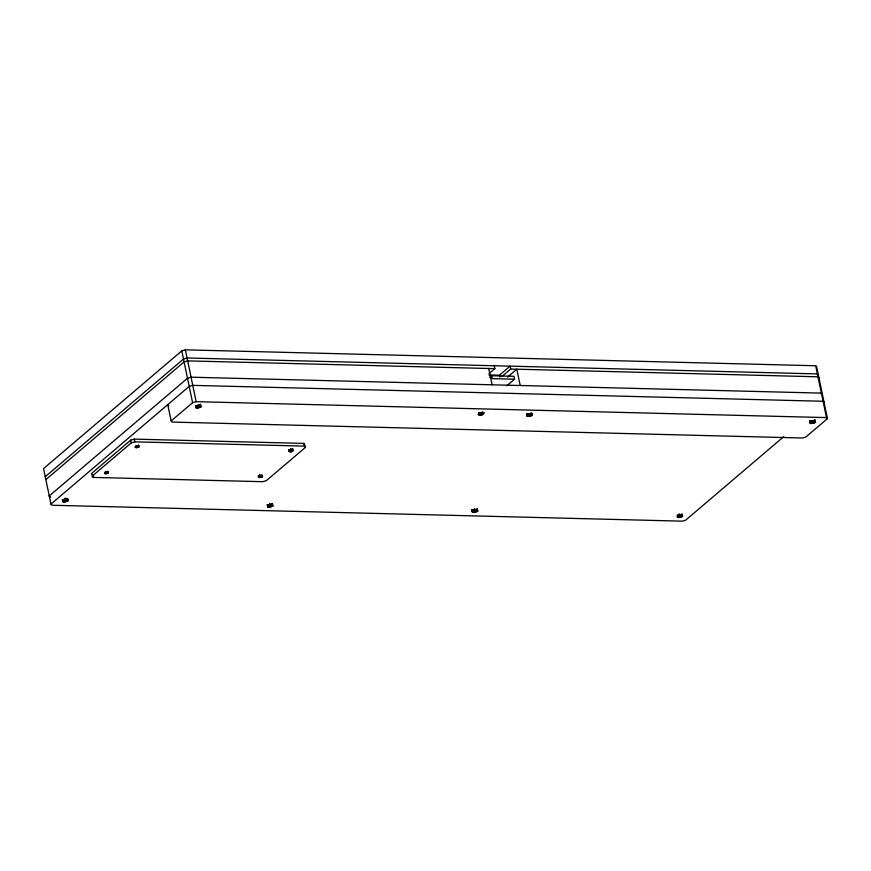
<?xml version="1.0" encoding="UTF-8"?>
<svg xmlns="http://www.w3.org/2000/svg" width="871" height="871" viewBox="0 0 871 871"><rect width="100%" height="100%" fill="white"/><g stroke="black" fill="none" stroke-linecap="round" stroke-linejoin="round"><path stroke-width="1.31" d="M293.168 450.547C284.24 447.966 292.917 456.35 292.798 448.728M68.199 500.705C65.837 495.392 57.366 505.365 68.199 500.705L67.709 498.375M139.033 446.899L139.229 446.235L137.629 445.941L134.863 447.259L138.685 447.128L138.652 445.081M201.103 406.746C198.73 401.422 190.27 411.406 201.103 406.746L200.58 404.231M262.509 476.731L262.465 475.914L261.104 475.784L258.339 477.101L262.16 476.97L262.127 474.924M272.982 505.877C270.62 500.564 262.149 510.537 272.982 505.877L272.503 503.547M477.787 511.048C475.424 505.735 466.965 515.708 477.787 511.048L477.308 508.718M682.603 516.22C680.229 510.907 671.77 520.88 682.603 516.22L682.113 513.89M815.496 422.261C813.133 416.937 804.662 426.921 815.496 422.261L814.973 419.746M168.767 405.777L167.755 404.645L171.162 420.943L172.175 422.087L802.529 438.004L805.817 437.057L827.45 418.635L816.639 366.811L815.702 365.755L185.349 349.837L181.789 350.861L43.55 468.576L50.964 504.091L52.01 505.245L682.309 521.163L685.608 520.216L783.758 436.632M45.248 476.731L183.487 359.015L187.058 357.992L817.401 373.909L818.348 374.966M45.858 479.627L184.097 361.911L187.657 360.888L494.848 368.651L494.238 365.744M49.266 495.937L50.3 497.091L49.266 495.937L187.505 378.221L191.065 377.197L821.418 393.115L822.355 394.171L821.418 393.115M50.964 504.091L189.203 386.376L192.752 385.363L823.117 401.27L824.064 402.315L823.095 401.281M130.694 440.16L91.509 473.53L93.121 477.406L262.737 481.696L266.363 480.65L305.547 447.28L303.935 443.404L134.319 439.126L130.694 440.16L131.26 442.882L92.076 476.252M171.162 420.943L192.6 402.696L196.16 401.673L826.503 417.59L827.45 418.635M489.067 373.572L494.848 368.651M489.698 377.393L491.625 375.749L513.955 376.294L514.554 379.19L506.857 385.755M501.99 376.424L510.667 369.043L818.011 376.805L818.947 377.862L818.011 376.805M507.564 377.067L516.808 369.206L520.216 385.505M108.211 473.084C109.474 468.74 99.24 475.751 108.211 473.084L107.83 471.276M532.061 415.445C534.446 409.74 518.985 418.918 532.061 415.445L531.539 412.93M482.97 414.52C489.056 408.826 469.393 416.632 482.97 414.52L482.447 412.005M131.26 442.882L134.885 441.837L304.512 446.126L305.547 447.28M488.914 374.9L500.226 375.227M514.554 379.19L492.235 378.645L491.625 375.749M815.702 365.755L826.503 417.59M814.494 420.072L815.016 422.587M813.862 420.377L814.385 422.892M813.122 420.628L813.645 423.143M812.327 420.824L812.85 423.328M811.522 420.933L812.044 423.437M810.77 420.954L811.304 423.469M810.128 420.9L810.651 423.404M809.627 420.747L810.15 423.262M681.634 514.217L682.124 516.547M681.002 514.521L681.492 516.851M680.262 514.772L680.752 517.102M679.217 513.792L679.946 517.287M678.661 515.077L679.151 517.407M677.91 515.099L678.4 517.428M677.268 515.033L677.747 517.363M530.907 413.235L531.43 415.739M530.167 413.485L530.689 416M529.361 413.671L529.895 416.186M528.566 413.79L529.089 416.294M527.815 413.812L528.338 416.316M527.162 413.747L527.695 416.262M526.661 413.605L527.184 416.12M510.667 369.043L510.058 366.147L499.464 375.172L499.867 377.099M488.707 368.487L492.115 384.797M481.707 412.266L482.229 414.77M480.912 412.451L481.434 414.955M480.106 412.56L480.629 415.075M479.355 412.593L479.877 415.097M478.712 412.527L479.235 415.032M476.829 509.045L477.308 511.375M476.197 509.35L476.677 511.68M475.457 509.6L475.936 511.93M474.412 508.62L475.141 512.115M473.857 509.905L474.347 512.235M473.105 509.927L473.595 512.257M472.452 509.862L472.942 512.192M471.951 509.72L472.441 512.05M471.636 509.502L472.126 511.832M303.935 443.404L304.512 446.126M292.58 448.968L292.961 450.786M292.231 449.207L292.612 451.015M291.785 449.425L292.155 451.232M291.056 448.696L291.622 451.418M290.489 448.837L291.056 451.548M290.097 449.817L290.479 451.635M289.553 449.839L289.934 451.646M289.085 449.795L289.466 451.603M288.726 449.697L289.107 451.505M272.024 503.874L272.503 506.203M271.393 504.178L271.872 506.508M270.652 504.429L271.131 506.759M269.607 503.449L270.337 506.944M269.052 504.734L269.531 507.064M268.301 504.755L268.791 507.085M261.779 475.163L262.16 476.97M267.647 504.69L268.137 507.02M261.322 475.37L261.703 477.188M267.147 504.549L267.637 506.878M260.788 475.555L261.169 477.373M260.026 474.793L260.603 477.504M259.449 474.869L260.026 477.58M259.101 475.795L259.482 477.602M258.633 475.751L259.014 477.558M258.273 475.642L258.654 477.46M200.101 404.569L200.624 407.073M199.47 404.863L199.992 407.378M198.73 405.113L199.252 407.628M197.924 405.309L198.457 407.813M197.129 405.418L197.652 407.922M185.349 349.837L196.16 401.673M196.378 405.44L196.9 407.955M195.725 405.385L196.258 407.889M181.789 350.861L192.6 402.696M138.304 445.321L138.685 447.128M137.858 445.538L138.228 447.346M137.324 445.723L137.694 447.531M136.747 445.854L137.128 447.661M136.17 445.93L136.551 447.748M134.319 439.126L134.885 441.837M135.626 445.952L136.007 447.759M107.373 471.483L107.754 473.301M106.839 471.668L107.22 473.486M106.273 471.81L106.643 473.617M105.696 471.886L106.066 473.693M105.151 471.908L105.533 473.715M92.544 474.695L93.121 477.406M67.23 498.702L67.72 501.032M66.599 499.007L67.089 501.337M65.619 498.092L66.348 501.587M64.824 498.277L65.554 501.772M64.269 499.562L64.748 501.892M63.518 499.584L63.997 501.914M62.864 499.519L63.354 501.848M62.364 499.377L62.854 501.707"/></g></svg>
